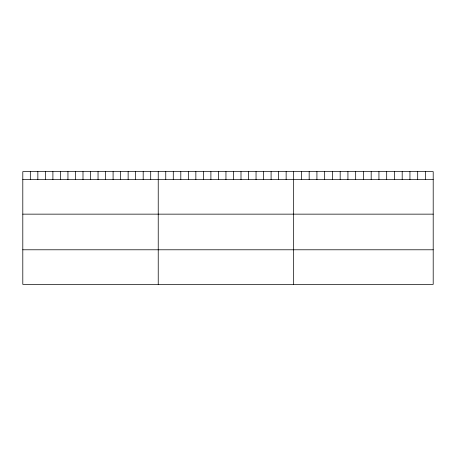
<?xml version="1.0" encoding="UTF-8"?>
<svg xmlns="http://www.w3.org/2000/svg" width="456" height="456" viewBox="0 0 456 456"><rect width="100%" height="100%" fill="white"/><g stroke="black" fill="none" stroke-linecap="round" stroke-linejoin="round"><path stroke-width="0.68" d="M433.2 179.561L433.2 284.373L22.8 284.373L22.8 171.627L433.2 171.627L433.2 179.561L22.8 179.561M22.8 214.149L433.2 214.149M22.8 249.785L433.2 249.785M425.448 171.627L425.448 179.561M417.696 171.627L417.696 179.561M409.944 171.627L409.944 179.561M402.192 171.627L402.192 179.561M394.44 171.627L394.44 179.561M386.688 171.627L386.688 179.561M378.936 171.627L378.936 179.561M371.184 171.627L371.184 179.561M363.432 171.627L363.432 179.561M355.68 171.627L355.68 179.561M347.928 171.627L347.928 179.561M340.176 171.627L340.176 179.561M332.424 171.627L332.424 179.561M324.672 171.627L324.672 179.561M316.92 171.627L316.92 179.561M309.168 171.627L309.168 179.561M301.416 171.627L301.416 179.561M293.664 171.627L293.664 284.373M286.14 171.627L286.14 179.561M278.616 171.627L278.616 179.561M271.092 171.627L271.092 179.561M263.568 171.627L263.568 179.561M256.044 171.627L256.044 179.561M248.52 171.627L248.52 179.561M240.996 171.627L240.996 179.561M233.472 171.627L233.472 179.561M225.948 171.627L225.948 179.561M218.424 171.627L218.424 179.561M210.9 171.627L210.9 179.561M203.376 171.627L203.376 179.561M195.852 171.627L195.852 179.561M188.328 171.627L188.328 179.561M180.804 171.627L180.804 179.561M173.28 171.627L173.28 179.561M165.756 171.627L165.756 179.561M158.232 171.627L158.232 284.373M150.708 171.627L150.708 179.561M143.184 171.627L143.184 179.561M135.66 171.627L135.66 179.561M128.136 171.627L128.136 179.561M120.612 171.627L120.612 179.561M113.088 171.627L113.088 179.561M105.564 171.627L105.564 179.561M98.04 171.627L98.04 179.561M90.516 171.627L90.516 179.561M82.992 171.627L82.992 179.561M75.468 171.627L75.468 179.561M67.944 171.627L67.944 179.561M60.42 171.627L60.42 179.561M52.896 171.627L52.896 179.561M45.372 171.627L45.372 179.561M37.848 171.627L37.848 179.561M30.324 171.627L30.324 179.561"/></g></svg>
